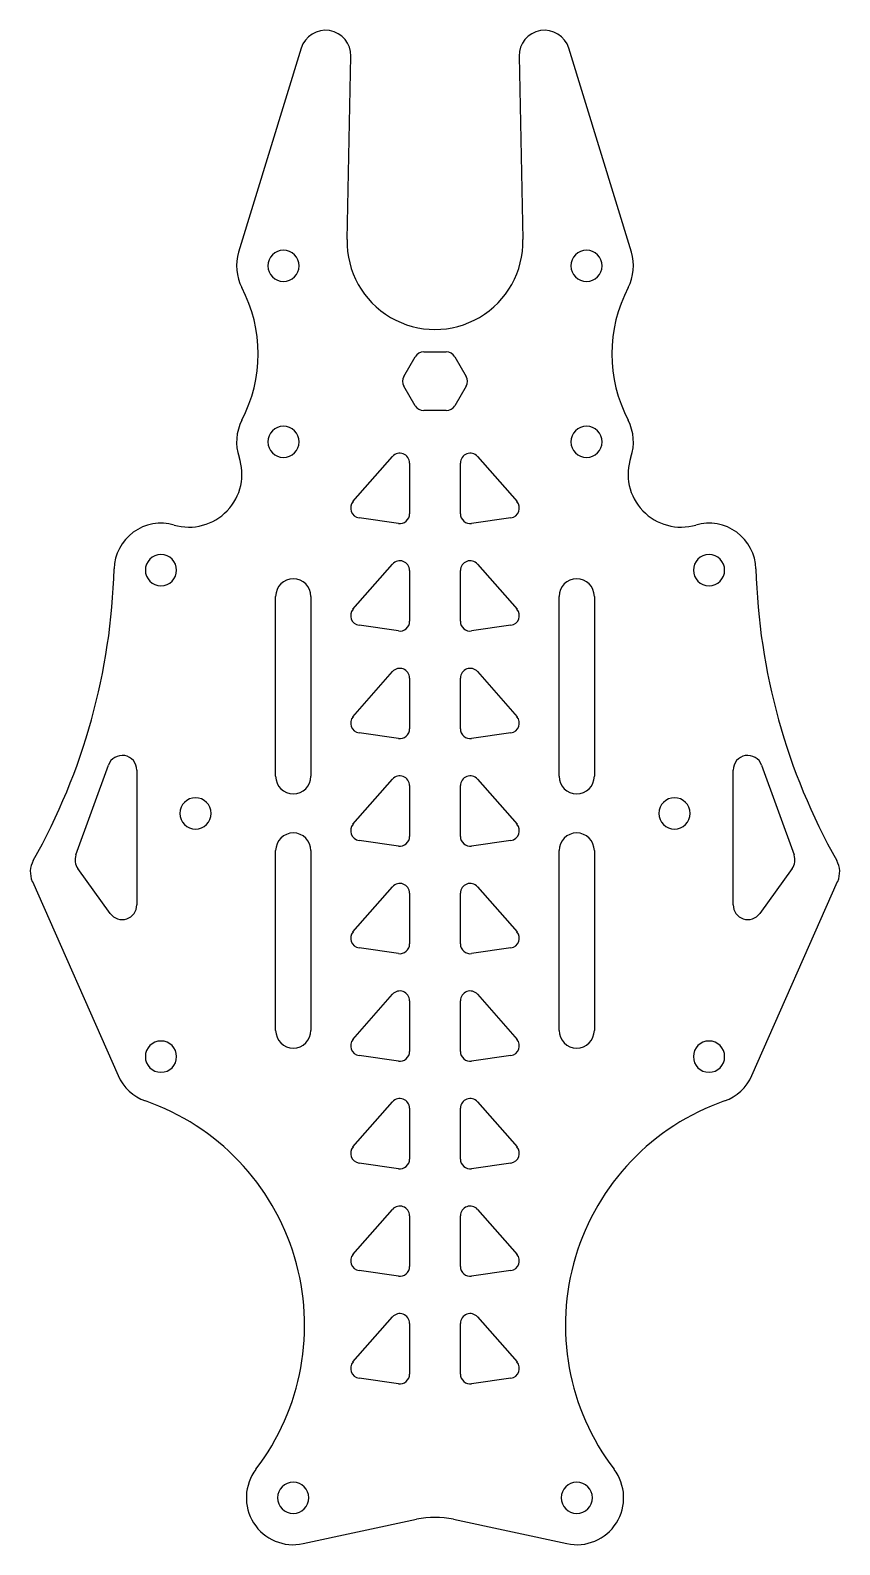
# Model space of a CAD drawing. Header units: millimetres. Extents: x -41 to 41, y -75 to 80.
import ezdxf

# ---------------------------------------------------------------- set-up
doc = ezdxf.new("R2010")
doc.units = ezdxf.units.MM
doc.layers.add('CUT', color=7, linetype='Continuous')

msp = doc.modelspace()

# ---------------------------------------------------------------- linework, layer by layer
at = {"layer": 'CUT'}
for p, q in [((-13.69, 78.26), (-20.09, 57.41)), ((20.09, 57.41), (13.69, 78.26)), ((-9, 58.69), (-8.6, 77.44)), ((8.6, 77.44), (9, 58.69)), ((-3.18, 44.7), (-2.02, 46.7)), ((-1.15, 47.2), (1.15, 47.2)), ((2.02, 46.7), (3.18, 44.7)), ((-2.02, 41.7), (-3.18, 43.7)), ((3.18, 43.7), (2.02, 41.7)), ((1.15, 41.2), (-1.15, 41.2)), ((-8.39, 31.89), (-4.35, 36.5)), ((-2.6, 35.84), (-2.6, 30.65)), ((2.6, 30.65), (2.6, 35.84)), ((4.35, 36.5), (8.39, 31.89)), ((-3.74, 29.66), (-7.77, 30.24)), ((7.77, 30.24), (3.74, 29.66)), ((-8.39, 20.89), (-4.35, 25.5)), ((-2.6, 24.84), (-2.6, 19.65)), ((2.6, 19.65), (2.6, 24.84)), ((4.35, 25.5), (8.39, 20.89)), ((-16.3, 3.8), (-16.3, 22.2)), ((-12.7, 22.2), (-12.7, 3.8)), ((12.7, 3.8), (12.7, 22.2)), ((16.3, 22.2), (16.3, 3.8)), ((-3.74, 18.66), (-7.77, 19.24)), ((7.77, 19.24), (3.74, 18.66)), ((-8.39, 9.89), (-4.35, 14.5)), ((4.35, 14.5), (8.39, 9.89)), ((-2.6, 13.84), (-2.6, 8.65)), ((2.6, 8.65), (2.6, 13.84)), ((-3.74, 7.66), (-7.77, 8.24)), ((7.77, 8.24), (3.74, 7.66)), ((-36.73, -4.25), (-33.41, 4.94)), ((33.41, 4.94), (36.73, -4.25)), ((-30.5, 4.43), (-30.5, -9.36)), ((-8.39, -1.11), (-4.35, 3.5)), ((4.35, 3.5), (8.39, -1.11)), ((30.5, -9.36), (30.5, 4.43)), ((-2.6, 2.84), (-2.6, -2.35)), ((2.6, -2.35), (2.6, 2.84)), ((-3.74, -3.34), (-7.77, -2.76)), ((7.77, -2.76), (3.74, -3.34)), ((-16.3, -22.2), (-16.3, -3.8)), ((-12.7, -3.8), (-12.7, -22.2)), ((12.7, -22.2), (12.7, -3.8)), ((16.3, -3.8), (16.3, -22.2)), ((-33.22, -10.24), (-36.54, -5.64)), ((36.54, -5.64), (33.22, -10.24)), ((-41.19, -6.97), (-32.42, -26.82)), ((-8.39, -12.11), (-4.35, -7.5)), ((4.35, -7.5), (8.39, -12.11)), ((32.42, -26.82), (41.19, -6.97)), ((-2.6, -8.16), (-2.6, -13.35)), ((2.6, -13.35), (2.6, -8.16)), ((-3.74, -14.34), (-7.77, -13.76)), ((7.77, -13.76), (3.74, -14.34)), ((-8.39, -23.11), (-4.35, -18.5)), ((4.35, -18.5), (8.39, -23.11)), ((-2.6, -19.16), (-2.6, -24.35)), ((2.6, -24.35), (2.6, -19.16)), ((-3.74, -25.34), (-7.77, -24.76)), ((7.77, -24.76), (3.74, -25.34)), ((-8.39, -34.11), (-4.35, -29.5)), ((-2.6, -30.16), (-2.6, -35.35)), ((2.6, -35.35), (2.6, -30.16)), ((4.35, -29.5), (8.39, -34.11)), ((-3.74, -36.34), (-7.77, -35.76)), ((7.77, -35.76), (3.74, -36.34)), ((-8.39, -45.11), (-4.35, -40.5)), ((-2.6, -41.16), (-2.6, -46.35)), ((2.6, -46.35), (2.6, -41.16)), ((4.35, -40.5), (8.39, -45.11)), ((-3.74, -47.34), (-7.77, -46.76)), ((7.77, -46.76), (3.74, -47.34)), ((-8.39, -56.11), (-4.35, -51.5)), ((-2.6, -52.16), (-2.6, -57.35)), ((2.6, -57.35), (2.6, -52.16)), ((4.35, -51.5), (8.39, -56.11)), ((-3.74, -58.34), (-7.77, -57.76)), ((7.77, -57.76), (3.74, -58.34)), ((-13.49, -74.69), (-1.89, -72.2)), ((1.89, -72.2), (13.49, -74.69))]:
    msp.add_line(p, q, dxfattribs=at)
for centre, radius, start, end in [((-11.2, 77.5), 2.6, -1.2139, 162.9314), ((11.2, 77.5), 2.6, 17.0686, 181.2139), ((-15.5, 56), 4.8, 162.9314, 207.4725), ((-15.5, 56), 1.6, 0, 180), ((0, 58.5), 9, -181.2139, 1.2139), ((15.5, 56), 1.6, 0, 180), ((15.5, 56), 4.8, -27.4725, 17.0686), ((-15.5, 56), 1.6, 180, 360), ((15.5, 56), 1.6, 180, 360), ((-32.81, 47), 14.71, -27.4725, 27.4725), ((32.81, 47), 14.71, -207.4725, -152.5275), ((-1.15, 46.2), 1, 90, 150), ((1.15, 46.2), 1, 30, 90), ((-2.31, 44.2), 1, 150, 210), ((2.31, 44.2), 1, -30, 30), ((-1.15, 42.2), 1, -150, -90), ((1.15, 42.2), 1, -90, -30), ((-15.5, 38), 4.8, 152.5275, 198.7901), ((-15.5, 38), 1.6, 0, 180), ((15.5, 38), 1.6, 0, 180), ((15.5, 38), 4.8, -18.7901, 27.4725), ((-15.5, 38), 1.6, 180, 360), ((15.5, 38), 1.6, 180, 360), ((-25.18, 34.71), 5.43, -106.1438, 18.7901), ((-3.6, 35.84), 1, 0, 138.8141), ((3.6, 35.84), 1, 41.1859, 180), ((25.18, 34.71), 5.43, -198.7901, -73.8562), ((-7.63, 31.23), 1, -221.1859, -98.1301), ((7.63, 31.23), 1, -81.8699, 41.1859), ((-28.03, 24.88), 4.8, 73.8562, 178.469), ((-3.6, 30.65), 1, -98.1301, 0), ((3.6, 30.65), 1, -180, -81.8699), ((28.03, 24.88), 4.8, 1.531, 106.1438), ((-28.03, 24.88), 1.6, 0, 180), ((28.03, 24.88), 1.6, 0, 180), ((-96.98, 26.72), 64.17, -29.4423, -1.531), ((-28.03, 24.88), 1.6, 180, 360), ((-3.6, 24.84), 1, 0, 138.8141), ((3.6, 24.84), 1, -318.8141, -180), ((28.03, 24.88), 1.6, 180, 360), ((96.98, 26.72), 64.17, -178.469, -150.5577), ((-14.5, 22.2), 1.8, 0, 180), ((14.5, 22.2), 1.8, 0, 180), ((-7.63, 20.23), 1, -221.1859, -98.1301), ((7.63, 20.23), 1, -81.8699, 41.1859), ((-3.6, 19.65), 1, -98.1301, 0), ((3.6, 19.65), 1, -180, -81.8699), ((-3.6, 13.84), 1, 0, 138.8141), ((3.6, 13.84), 1, 41.1859, 180), ((-7.63, 9.23), 1, -221.1859, -98.1301), ((7.63, 9.23), 1, -81.8699, 41.1859), ((-3.6, 8.65), 1, -98.1301, 0), ((3.6, 8.65), 1, -180, -81.8699), ((-32, 4.43), 1.5, 0, 160.1448), ((32, 4.43), 1.5, 19.8552, 180), ((-14.5, 3.8), 1.8, -180, 0), ((-3.6, 2.84), 1, 0, 138.8141), ((3.6, 2.84), 1, -318.8141, -180), ((14.5, 3.8), 1.8, -180, 0), ((-24.5, 0), 1.6, 0, 180), ((24.5, 0), 1.6, 0, 180), ((-24.5, 0), 1.6, -180, 0), ((24.5, 0), 1.6, -180, 0), ((-7.63, -1.77), 1, -221.1859, -98.1301), ((7.63, -1.77), 1, -81.8699, 41.1859), ((-14.5, -3.8), 1.8, 0, 180), ((-3.6, -2.35), 1, -98.1301, 0), ((3.6, -2.35), 1, -180, -81.8699), ((14.5, -3.8), 1.8, 0, 180), ((-35.32, -4.76), 1.5, -199.8552, -144.1623), ((35.32, -4.76), 1.5, -35.8377, 19.8552), ((-39, -6), 2.4, 150.5577, 203.8548), ((39, -6), 2.4, -23.8548, 29.4423), ((-3.6, -8.16), 1, 0, 138.8141), ((3.6, -8.16), 1, -318.8141, -180), ((-32, -9.36), 1.5, -144.1623, 0), ((32, -9.36), 1.5, -180, -35.8377), ((-7.63, -12.77), 1, -221.1859, -98.1301), ((7.63, -12.77), 1, -81.8699, 41.1859), ((-3.6, -13.35), 1, -98.1301, 0), ((3.6, -13.35), 1, -180, -81.8699), ((-3.6, -19.16), 1, 0, 138.8141), ((3.6, -19.16), 1, -318.8141, -180), ((-14.5, -22.2), 1.8, 180, 360), ((-7.63, -23.77), 1, -221.1859, -98.1301), ((7.63, -23.77), 1, -81.8699, 41.1859), ((14.5, -22.2), 1.8, 180, 360), ((-28.03, -24.88), 1.6, 0, 180), ((-3.6, -24.35), 1, -98.1301, 0), ((3.6, -24.35), 1, -180, -81.8699), ((28.03, -24.88), 1.6, 0, 180), ((-28.03, -24.88), 1.6, 180, 360), ((28.03, -24.88), 1.6, 180, 360), ((-28.03, -24.88), 4.8, -156.1452, -109.3117), ((28.03, -24.88), 4.8, -70.6883, -23.8548), ((-37.65, -52.35), 24.31, -37.3107, 70.6883), ((-3.6, -30.16), 1, 0, 138.8141), ((3.6, -30.16), 1, -318.8141, -180), ((37.65, -52.35), 24.31, -250.6883, -142.6893), ((-7.63, -34.77), 1, -221.1859, -98.1301), ((-3.6, -35.35), 1, -98.1301, 0), ((3.6, -35.35), 1, -180, -81.8699), ((7.63, -34.77), 1, -81.8699, 41.1859), ((-3.6, -41.16), 1, 0, 138.8141), ((3.6, -41.16), 1, 41.1859, 180), ((-7.63, -45.77), 1, -221.1859, -98.1301), ((-3.6, -46.35), 1, -98.1301, 0), ((3.6, -46.35), 1, -180, -81.8699), ((7.63, -45.77), 1, -81.8699, 41.1859), ((-3.6, -52.16), 1, 0, 138.8141), ((3.6, -52.16), 1, 41.1859, 180), ((-7.63, -56.77), 1, -221.1859, -98.1301), ((7.63, -56.77), 1, -81.8699, 41.1859), ((-3.6, -57.35), 1, -98.1301, 0), ((3.6, -57.35), 1, -180, -81.8699), ((-14.5, -70), 4.8, 142.6893, 282.1237), ((14.5, -70), 4.8, -102.1237, 37.3107), ((-14.5, -70), 1.6, 0, 180), ((14.5, -70), 1.6, 0, 180), ((-14.5, -70), 1.6, 180, 360), ((14.5, -70), 1.6, 180, 360), ((0, -81), 9, 77.8763, 102.1237)]:
    msp.add_arc(centre, radius, start, end, dxfattribs=at)

doc.saveas('drawing.dxf')
